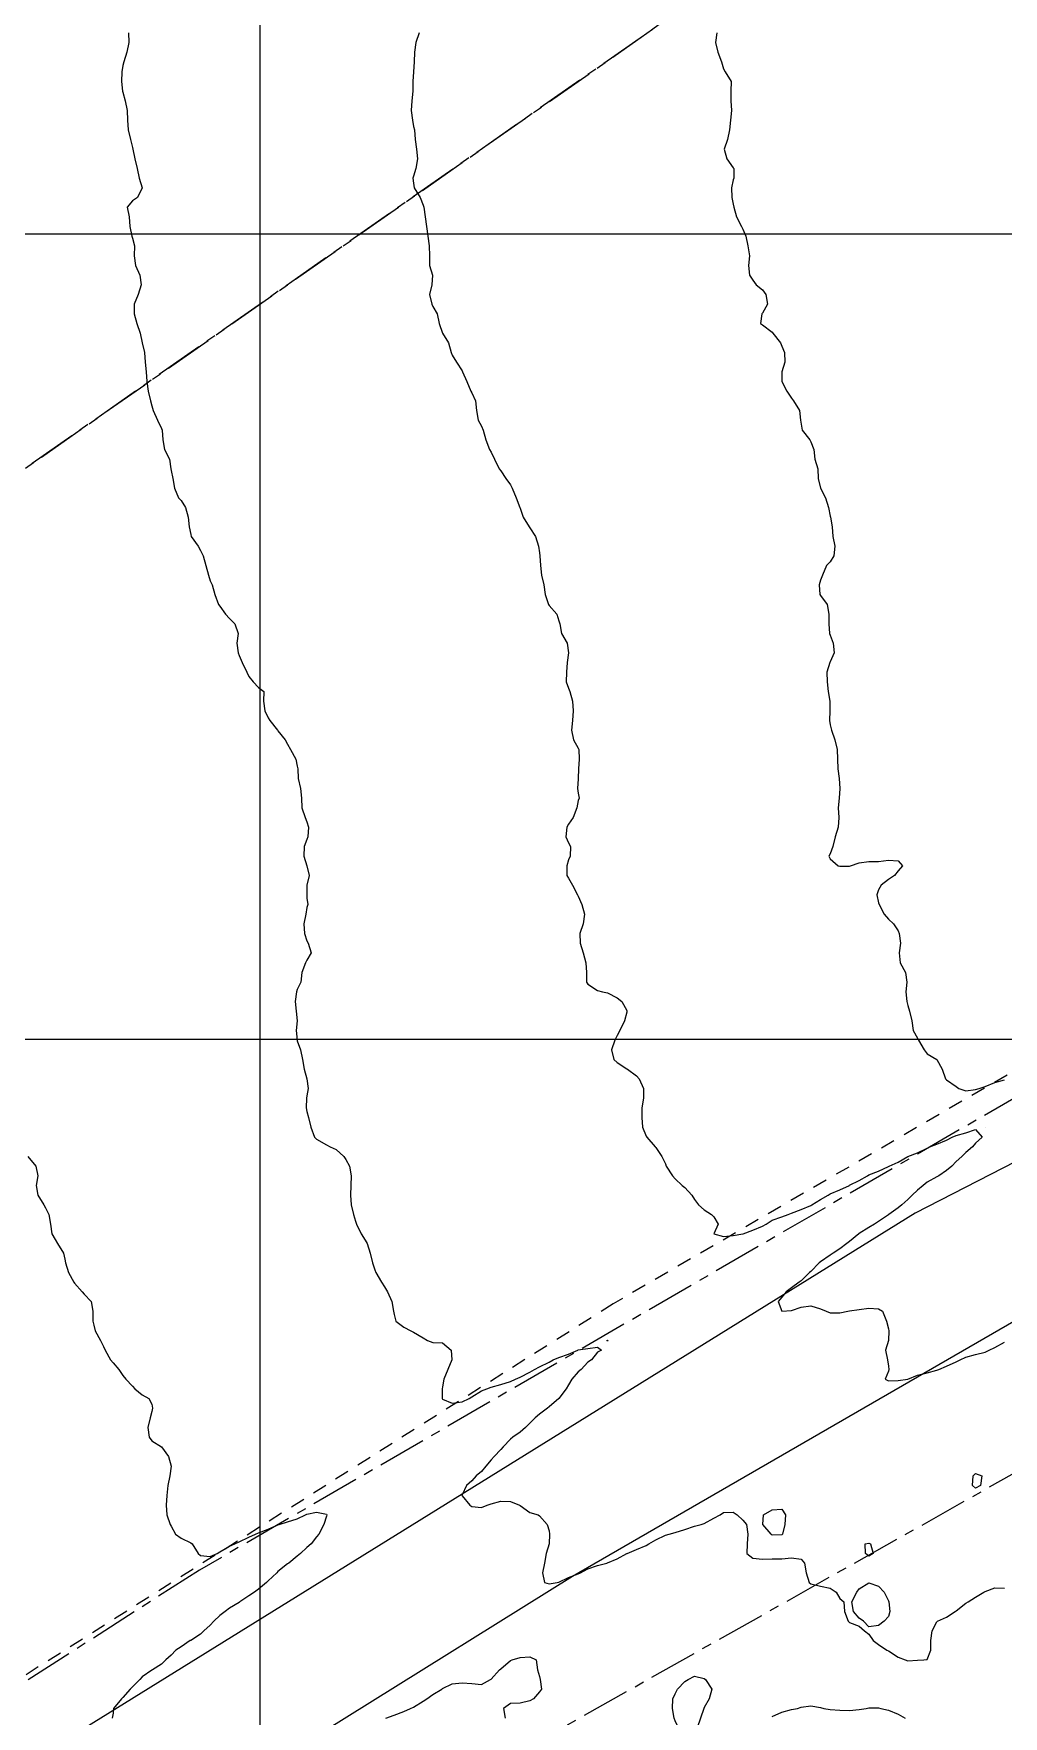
# Model space of a CAD drawing. Header units: centimetres. Extents: x 0 to 642158, y -847 to 649707.
# Drawn here: x 616955.1 to 617005.2, y 620710.8 to 620797.7 of the extents above; entities that cross this region are included whole.
import ezdxf

# ---------------------------------------------------------------- set-up
doc = ezdxf.new("R2010")
doc.units = ezdxf.units.CM
doc.header["$MEASUREMENT"] = 0
doc.linetypes.add('CENTERX2', pattern=[4, 2.5, -0.5, 0.5, -0.5])
doc.linetypes.add('JIS_02_0.7', pattern=[1.35, 0.75, -0.6])
for name, color, linetype, lineweight in [('MEV_grille', 254, 'Continuous', 9), ('WAL_parcellaire agricole', 7, 'JIS_02_0.7', 25), ('WAL_topographie 0.5', 253, 'Continuous', 20)]:
    doc.layers.add(name, color=color, linetype=linetype, lineweight=lineweight)
doc.layers.add('MEV_schema paysager_Ha', color=7, linetype='Continuous', lineweight=25, transparency=0.13)
doc.layers.add('SPW_parcellaire cadastral', color=7, linetype='CENTERX2', lineweight=25, true_color=0xff0542)
picture_1 = doc.add_image_def('image2.png', size_in_pixel=(6614, 11023))

# ---------------------------------------------------------------- blocks, each defined once
blk = doc.blocks.new('*U114')
at = {"layer": 'MEV_grille', "transparency": 33554687}
blk.add_lwpolyline([(-1338.461, 0), (1338.461, 0)], dxfattribs=at)
blk = doc.blocks.new('*U115')
at = {"layer": 'MEV_grille', "color": 0, "linetype": 'ByBlock', "lineweight": -2, "transparency": 16777216}
blk.add_blockref('*U114', (0, -1600), dxfattribs=at)
blk = doc.blocks.new('*U112')
at = {"layer": 'MEV_grille', "transparency": 33554687}
blk.add_lwpolyline([(0, 1825.476), (0, -1825.476)], dxfattribs=at)
blk = doc.blocks.new('*U113')
at = {"layer": 'MEV_grille', "color": 0, "linetype": 'ByBlock', "lineweight": -2, "transparency": 16777216}
blk.add_blockref('*U112', (1600, 0), dxfattribs=at)

msp = doc.modelspace()

# ---------------------------------------------------------------- hatches: boundary and pattern name
at = {"layer": 'MEV_schema paysager_Ha', "transparency": 33554687}
h = msp.add_hatch(dxfattribs=at)
h.set_pattern_fill('AR-CONC', color=256, angle=180)
h.set_pattern_definition([(230, (-1675.227, 123.2765), (-7.172601826, 0.62752135), [0.75, -8.25]), (175, (-1675.227, 123.2765), (1.387513336, -7.52192134), [0.6, -6.6]), (280.4514445, (-1675.8244, 123.329), (-5.78508847, -6.89439991), [0.63740192, -7.01142112]), (226.1842, (-1675.227, 121.2765), (-10.67241331, 1.65519281), [1.125, -12.375]), (276.6356355, (-1676.116, 121.414), (-9.34661946, -9.74118601), [0.95610342, -10.5171376]), (171.184164, (-1675.227, 121.277), (-9.34661945, -9.741186), [0.9, -9.90000001]), (201, (-1676.227, 121.7765), (-5.96907052, 4.026188907), [0.75, -8.25]), (146, (-1676.227, 121.7765), (-2.43315332, -7.25150045), [0.6, -6.6]), (251.4514447, (-1676.724, 122.112), (-8.40222377, -3.22531153), [0.6374019, -7.01142112]), (217.5, (-1675.2267, 123.2765), (-0.121598553, -3.328938538), [0, -6.52, 0, -6.7, 0, -6.625]), (187.5, (-1675.2267, 123.2765), (-2.630695374, -3.944117119), [0, -3.82, 0, -6.37, 0, -2.525]), (147.5, (-1672.9967, 123.2765), (-5.338224362, 0.225548717), [0, -2.5, 0, -7.8, 0, -10.35]), (137.5, (-1671.9967, 123.2765), (-5.831861693, -1.001049823), [0, -3.25, 0, -5.18, 0, -7.35])])
edge = h.paths.add_edge_path()
edge.add_line((617121.976, 620796.785), (617116.058, 620796.437))
edge.add_line((617116.058, 620796.437), (617105.963, 620797.481))
edge.add_line((617105.963, 620797.481), (617097.26, 620799.569))
edge.add_line((617097.26, 620799.569), (617084.032, 620804.675))
edge.add_line((617084.032, 620804.675), (617074.517, 620808.156))
edge.add_line((617074.517, 620808.156), (617071.268, 620810.361))
edge.add_line((617071.268, 620810.361), (617068.035, 620815.249))
edge.add_line((617068.035, 620815.249), (617064.74, 620822.031))
edge.add_line((617064.74, 620822.031), (617058.58, 620835.061))
edge.add_line((617058.58, 620835.061), (617054.406, 620845.682))
edge.add_line((617054.406, 620845.682), (617050.113, 620855.788))
edge.add_line((617050.113, 620855.788), (617045.999, 620866.351))
edge.add_line((617045.999, 620866.351), (617039.9, 620880.234))
edge.add_line((617039.9, 620880.234), (617033.652, 620896.308))
edge.add_line((617033.652, 620896.308), (617025.229, 620915.529))
edge.add_line((617025.229, 620915.529), (617016.633, 620934.812))
edge.add_line((617016.633, 620934.812), (617010.519, 620947.98))
edge.add_line((617010.519, 620947.98), (617007.218, 620955.828))
edge.add_line((617007.218, 620955.828), (617006.52, 620959.235))
edge.add_line((617006.52, 620959.235), (617008.724, 620965.501))
edge.add_line((617008.724, 620965.501), (617011.045, 620971.651))
edge.add_line((617011.045, 620971.651), (617007.564, 620972.231))
edge.add_line((617007.564, 620972.231), (617005.823, 620968.054))
edge.add_line((617005.823, 620968.054), (617003.516, 620963.511))
edge.add_arc((617021.194, 620957.62), 18.633, 161.56891, 193.12721)
edge.add_line((617003.047, 620953.388), (617005.585, 620947.723))
edge.add_line((617005.585, 620947.723), (617013.167, 620930.996))
edge.add_line((617013.167, 620930.996), (617022.942, 620907.238))
edge.add_line((617022.942, 620907.238), (617027.498, 620897.228))
edge.add_line((617027.498, 620897.228), (617030.865, 620889.78))
edge.add_line((617030.865, 620889.78), (617036.107, 620876.701))
edge.add_line((617036.107, 620876.701), (617043.655, 620861.585))
edge.add_line((617043.655, 620861.585), (617046.557, 620854.81))
edge.add_line((617046.557, 620854.81), (617048.998, 620848.669))
edge.add_line((617048.998, 620848.669), (617052.461, 620839.281))
edge.add_line((617052.461, 620839.281), (617057.299, 620827.332))
edge.add_line((617057.299, 620827.332), (617062.853, 620815.779))
edge.add_line((617062.853, 620815.779), (617071.7, 620800.2))
edge.add_line((617071.7, 620800.2), (617077.519, 620790.622))
edge.add_line((617077.519, 620790.622), (617081.641, 620781.651))
edge.add_line((617081.641, 620781.651), (617084.066, 620779.105))
edge.add_line((617084.066, 620779.105), (617105.15, 620789.126))
edge.add_line((617105.15, 620789.126), (617121.976, 620796.785))

# ---------------------------------------------------------------- linework, layer by layer
for points in [[(616959.655, 620703.552), (616982.944, 620718.069), (617008.046, 620732.586), (617035.72, 620747.406), (617113.599, 620785.514), (617149.59, 620803.66), (617192.99, 620824.68), (617220.21, 620838.29), (617257.26, 620856.739), (617304.592, 620879.574), (617342.397, 620898.93)], [(617283.421, 620876.852), (617222.327, 620846.91), (617191.327, 620831.788), (617146.717, 620809.104), (617121.916, 620796.553), (617076.852, 620775.08), (617033.603, 620753.757), (617000.637, 620736.82), (616975.534, 620721.245), (616956.026, 620709.147)]]:
    msp.add_lwpolyline(points)
at = {"layer": 'SPW_parcellaire cadastral'}
for points in [[(617042.312, 620836.61), (616919.509, 620750.616), (616863.751, 620818.593)], [(616952.061, 620710.931), (616919.509, 620750.616), (617042.312, 620836.61), (617069.693, 620775.462), (617061.604, 620771.471), (617016.754, 620749.136), (616963.701, 620718.387), (616952.061, 620710.931)], [(617082.838, 620766.859), (617087.915, 620758.877), (617126.08, 620714.089), (617140.94, 620702.104), (617180.2, 620666.244), (617198.721, 620649.645), (617202.743, 620647.528), (617211.738, 620638.85), (617219.57, 620629.325), (617224.544, 620619.8), (617242.443, 620568.633), (617131.683, 620480.394), (616973.114, 620705.004), (617082.838, 620766.859)]]:
    msp.add_lwpolyline(points, dxfattribs=at)
at = {"layer": 'WAL_parcellaire agricole'}
msp.add_lwpolyline([(617054.586, 620821.986), (617070.287, 620792.592), (617077.05, 620779.985), (617025.22, 620755.479), (616985.057, 620732.141), (616953.143, 620711.971), (616858.38, 620827.209)], dxfattribs=at)
at = {"layer": 'WAL_topographie 0.5'}
for points in [[(616960.036, 620797.75), (616960.063, 620797.25), (616959.946, 620796.75), (616959.802, 620796.25), (616959.75, 620796.062), (616959.694, 620795.75), (616959.671, 620795.25), (616959.739, 620794.75), (616959.75, 620794.7), (616959.875, 620794.25), (616959.964, 620793.75), (616959.985, 620793.25), (616960.024, 620792.75), (616960.146, 620792.25), (616960.25, 620791.833), (616960.267, 620791.75), (616960.359, 620791.25), (616960.487, 620790.75), (616960.583, 620790.25), (616960.75, 620789.75), (616960.75, 620789.75), (616960.75, 620789.75), (616960.5, 620789.25), (616960.25, 620789.083), (616959.964, 620788.75), (616960.078, 620788.25), (616960.109, 620787.75), (616960.221, 620787.25), (616960.25, 620787.15), (616960.35, 620786.75), (616960.341, 620786.25), (616960.396, 620785.75), (616960.63, 620785.25), (616960.694, 620784.75), (616960.542, 620784.25), (616960.341, 620783.75), (616960.341, 620783.25), (616960.475, 620782.75), (616960.645, 620782.25), (616960.75, 620781.75), (616960.75, 620781.75), (616960.865, 620781.25), (616960.907, 620780.75), (616960.944, 620780.25), (616960.992, 620779.75), (616961.05, 620779.25), (616961.181, 620778.75), (616961.25, 620778.5), (616961.318, 620778.25), (616961.538, 620777.75), (616961.75, 620777.327), (616961.781, 620777.25), (616961.804, 620776.75), (616961.9, 620776.25), (616962.15, 620775.75), (616962.225, 620775.25), (616962.25, 620775.166), (616962.331, 620774.75), (616962.409, 620774.25), (616962.625, 620773.75), (616962.75, 620773.614), (616962.985, 620773.25), (616963.125, 620772.75), (616963.17, 620772.25), (616963.25, 620771.85), (616963.276, 620771.75), (616963.636, 620771.25), (616963.75, 620771.023), (616963.887, 620770.75), (616964.025, 620770.25), (616964.163, 620769.75), (616964.25, 620769.464), (616964.357, 620769.25), (616964.5, 620768.75), (616964.692, 620768.25), (616964.75, 620768.162), (616965.042, 620767.75), (616965.25, 620767.523), (616965.536, 620767.25), (616965.696, 620766.75), (616965.632, 620766.25), (616965.691, 620765.75), (616965.75, 620765.607), (616965.911, 620765.25), (616966.146, 620764.75), (616966.25, 620764.519), (616966.469, 620764.25), (616966.75, 620763.95), (616967.023, 620763.75), (616967.012, 620763.25), (616967.077, 620762.75), (616967.25, 620762.393), (616967.337, 620762.25), (616967.73, 620761.75), (616967.75, 620761.726), (616968.12, 620761.25), (616968.25, 620761.031), (616968.4, 620760.75), (616968.667, 620760.25), (616968.75, 620759.893), (616968.775, 620759.75), (616968.804, 620759.25), (616968.912, 620758.75), (616968.962, 620758.25), (616968.98, 620757.75), (616969.161, 620757.25), (616969.25, 620757.023), (616969.331, 620756.75), (616969.295, 620756.25), (616969.25, 620756.113), (616969.112, 620755.75), (616969.089, 620755.25), (616969.25, 620754.75), (616969.25, 620754.75), (616969.369, 620754.25), (616969.25, 620753.75), (616969.25, 620753.749), (616969.236, 620753.25), (616969.25, 620753.083), (616969.287, 620752.75), (616969.25, 620752.607), (616969.186, 620752.25), (616969.094, 620751.75), (616969.125, 620751.25), (616969.25, 620750.883), (616969.315, 620750.75), (616969.464, 620750.25), (616969.25, 620749.875), (616969.171, 620749.75), (616968.979, 620749.25), (616968.934, 620748.75), (616968.75, 620748.361), (616968.718, 620748.25), (616968.64, 620747.75), (616968.69, 620747.25), (616968.737, 620746.75), (616968.692, 620746.25), (616968.739, 620745.75), (616968.75, 620745.717), (616968.913, 620745.25), (616969.019, 620744.75), (616969.105, 620744.25), (616969.25, 620743.75), (616969.25, 620743.75), (616969.31, 620743.25), (616969.25, 620742.875), (616969.229, 620742.75), (616969.206, 620742.25), (616969.25, 620742.068), (616969.326, 620741.75), (616969.454, 620741.25), (616969.635, 620740.75), (616969.75, 620740.632), (616970.25, 620740.353), (616970.444, 620740.25), (616970.75, 620740.106), (616971.155, 620739.75), (616971.25, 620739.597), (616971.452, 620739.25), (616971.529, 620738.75), (616971.511, 620738.25), (616971.496, 620737.75), (616971.539, 620737.25), (616971.655, 620736.75), (616971.75, 620736.4), (616971.8, 620736.25), (616972.05, 620735.75), (616972.25, 620735.417), (616972.361, 620735.25), (616972.518, 620734.75), (616972.629, 620734.25), (616972.75, 620733.9), (616972.802, 620733.75), (616973.098, 620733.25), (616973.25, 620733.016), (616973.41, 620732.75), (616973.63, 620732.25), (616973.714, 620731.75), (616973.75, 620731.583), (616973.837, 620731.25), (616974.25, 620730.933), (616974.617, 620730.75), (616974.75, 620730.676), (616975.25, 620730.382), (616975.477, 620730.25), (616975.75, 620730.139), (616976.25, 620730.129), (616976.69, 620729.75), (616976.718, 620729.25), (616976.526, 620728.75), (616976.313, 620728.25), (616976.25, 620727.85), (616976.234, 620727.75), (616976.221, 620727.25), (616976.25, 620727.214), (616976.75, 620727.016), (616977.25, 620727.081), (616977.623, 620727.25), (616977.75, 620727.332), (616978.25, 620727.638), (616978.534, 620727.75), (616978.75, 620727.831), (616979.25, 620727.969), (616979.75, 620728.125), (616980.019, 620728.25), (616980.25, 620728.357), (616980.75, 620728.614), (616980.991, 620728.75), (616981.25, 620728.88), (616981.75, 620729.132), (616981.956, 620729.25), (616982.25, 620729.375), (616982.75, 620729.542), (616983.222, 620729.75), (616983.25, 620729.759), (616983.75, 620729.831), (616984.25, 620729.902), (616984.445, 620729.75), (616984.25, 620729.641), (616983.929, 620729.25), (616983.75, 620729.129), (616983.401, 620728.75), (616983.25, 620728.622), (616982.923, 620728.25), (616982.75, 620727.96), (616982.629, 620727.75), (616982.25, 620727.257), (616982.244, 620727.25), (616981.75, 620726.812), (616981.665, 620726.75), (616981.25, 620726.436), (616981.028, 620726.25), (616980.75, 620725.968), (616980.529, 620725.75), (616980.25, 620725.512), (616979.879, 620725.25), (616979.75, 620725.147), (616979.373, 620724.75), (616979.25, 620724.61), (616978.91, 620724.25), (616978.75, 620724.078), (616978.482, 620723.75), (616978.25, 620723.486), (616977.976, 620723.25), (616977.75, 620722.996), (616977.48, 620722.75), (616977.25, 620722.271), (616977.236, 620722.25), (616977.25, 620722.224), (616977.659, 620721.75), (616977.75, 620721.681), (616978.25, 620721.625), (616978.55, 620721.75), (616978.75, 620721.817), (616979.25, 620721.942), (616979.75, 620721.932), (616980.221, 620721.75), (616980.25, 620721.732), (616980.75, 620721.365), (616981.179, 620721.25), (616981.25, 620721.194), (616981.65, 620720.75), (616981.75, 620720.417), (616981.767, 620720.25), (616981.75, 620719.75), (616981.75, 620719.75), (616981.6, 620719.25), (616981.515, 620718.75), (616981.41, 620718.25), (616981.5, 620717.75), (616981.75, 620717.687), (616982.167, 620717.75), (616982.25, 620717.774), (616982.75, 620718.01), (616983.25, 620718.195), (616983.368, 620718.25), (616983.75, 620718.456), (616984.25, 620718.623), (616984.726, 620718.75), (616984.75, 620718.758), (616985.25, 620718.972), (616985.75, 620719.239), (616985.771, 620719.25), (616986.25, 620719.451), (616986.75, 620719.668), (616986.89, 620719.75), (616987.25, 620719.958), (616987.75, 620720.191), (616987.945, 620720.25), (616988.25, 620720.334), (616988.75, 620720.492), (616989.25, 620720.664), (616989.583, 620720.75), (616989.75, 620720.793), (616990.25, 620721.067), (616990.567, 620721.25), (616990.75, 620721.364), (616991.25, 620721.373), (616991.456, 620721.25), (616991.75, 620720.964), (616991.938, 620720.75), (616991.997, 620720.25), (616991.97, 620719.75), (616991.944, 620719.25), (616992.25, 620719.011), (616992.75, 620718.956), (616993.25, 620718.964), (616993.75, 620718.965), (616994.25, 620719.03), (616994.75, 620718.952), (616994.931, 620718.75), (616995.013, 620718.25), (616995.17, 620717.75), (616995.25, 620717.674), (616995.75, 620717.564), (616996.25, 620717.464), (616996.55, 620717.25), (616996.75, 620716.917), (616996.954, 620716.75), (616996.99, 620716.25), (616997.185, 620715.75), (616997.25, 620715.689), (616997.75, 620715.5), (616998.016, 620715.25), (616998.25, 620715.075), (616998.46, 620714.75), (616998.75, 620714.546), (616999.169, 620714.25), (616999.25, 620714.217), (616999.75, 620713.901), (617000.114, 620713.75), (617000.25, 620713.703), (617000.75, 620713.733), (617001.083, 620713.75), (617001.25, 620713.778), (617001.439, 620714.25), (617001.448, 620714.75), (617001.508, 620715.25), (617001.75, 620715.719), (617001.792, 620715.75), (617002.25, 620715.954), (617002.694, 620716.25), (617002.75, 620716.281), (617003.25, 620716.679), (617003.371, 620716.75), (617003.75, 620716.994), (617004.176, 620717.25), (617004.25, 620717.294), (617004.75, 620717.483), (617005.25, 620717.458)], [(616975.031, 620797.75), (616974.869, 620797.25), (616974.797, 620796.75), (616974.778, 620796.25), (616974.75, 620795.75), (616974.75, 620795.75), (616974.71, 620795.25), (616974.712, 620794.75), (616974.664, 620794.25), (616974.629, 620793.75), (616974.691, 620793.25), (616974.75, 620792.917), (616974.796, 620792.75), (616974.837, 620792.25), (616974.9, 620791.75), (616974.958, 620791.25), (616974.871, 620790.75), (616974.75, 620790.361), (616974.715, 620790.25), (616974.75, 620790), (616974.79, 620789.75), (616975.094, 620789.25), (616975.25, 620788.865), (616975.286, 620788.75), (616975.341, 620788.25), (616975.417, 620787.75), (616975.482, 620787.25), (616975.55, 620786.75), (616975.568, 620786.25), (616975.571, 620785.75), (616975.725, 620785.25), (616975.685, 620784.75), (616975.565, 620784.25), (616975.691, 620783.75), (616975.75, 620783.632), (616975.967, 620783.25), (616976.067, 620782.75), (616976.25, 620782.25), (616976.25, 620782.25), (616976.55, 620781.75), (616976.685, 620781.25), (616976.75, 620781.107), (616976.971, 620780.75), (616977.25, 620780.298), (616977.281, 620780.25), (616977.5, 620779.75), (616977.712, 620779.25), (616977.75, 620779.171), (616977.945, 620778.75), (616978, 620778.25), (616978.089, 620777.75), (616978.25, 620777.456), (616978.34, 620777.25), (616978.477, 620776.75), (616978.675, 620776.25), (616978.75, 620776.107), (616978.933, 620775.75), (616979.176, 620775.25), (616979.25, 620775.15), (616979.513, 620774.75), (616979.75, 620774.417), (616979.844, 620774.25), (616980.037, 620773.75), (616980.236, 620773.25), (616980.25, 620773.221), (616980.407, 620772.75), (616980.709, 620772.25), (616980.75, 620772.202), (616981.042, 620771.75), (616981.203, 620771.25), (616981.25, 620770.917), (616981.271, 620770.75), (616981.294, 620770.25), (616981.346, 620769.75), (616981.479, 620769.25), (616981.538, 620768.75), (616981.71, 620768.25), (616981.75, 620768.197), (616982.136, 620767.75), (616982.25, 620767.393), (616982.29, 620767.25), (616982.389, 620766.75), (616982.673, 620766.25), (616982.75, 620765.75), (616982.75, 620765.75), (616982.75, 620765.75), (616982.673, 620765.25), (616982.636, 620764.75), (616982.619, 620764.25), (616982.75, 620763.917), (616982.818, 620763.75), (616982.956, 620763.25), (616982.979, 620762.75), (616982.95, 620762.25), (616982.904, 620761.75), (616983, 620761.25), (616983.25, 620760.833), (616983.277, 620760.75), (616983.288, 620760.25), (616983.267, 620759.75), (616983.25, 620759.25), (616983.25, 620759.249), (616983.217, 620758.75), (616983.25, 620758.5), (616983.288, 620758.25), (616983.25, 620758.125), (616983.182, 620757.75), (616982.99, 620757.25), (616982.75, 620756.897), (616982.664, 620756.75), (616982.607, 620756.25), (616982.75, 620755.942), (616982.846, 620755.75), (616982.836, 620755.25), (616982.75, 620755.058), (616982.655, 620754.75), (616982.659, 620754.25), (616982.75, 620754.113), (616982.95, 620753.75), (616983.212, 620753.25), (616983.25, 620753.182), (616983.436, 620752.75), (616983.569, 620752.25), (616983.5, 620751.75), (616983.331, 620751.25), (616983.35, 620750.75), (616983.5, 620750.25), (616983.637, 620749.75), (616983.669, 620749.25), (616983.679, 620748.75), (616983.75, 620748.639), (616984.25, 620748.307), (616984.5, 620748.25), (616984.75, 620748.201), (616985.25, 620747.942), (616985.5, 620747.75), (616985.75, 620747.281), (616985.764, 620747.25), (616985.75, 620747.2), (616985.632, 620746.75), (616985.4, 620746.25), (616985.25, 620745.991), (616985.137, 620745.75), (616984.963, 620745.25), (616985.083, 620744.75), (616985.25, 620744.601), (616985.75, 620744.273), (616985.785, 620744.25), (616986.25, 620743.904), (616986.386, 620743.75), (616986.622, 620743.25), (616986.615, 620742.75), (616986.523, 620742.25), (616986.533, 620741.75), (616986.57, 620741.25), (616986.75, 620740.8), (616986.786, 620740.75), (616987.225, 620740.25), (616987.25, 620740.208), (616987.556, 620739.75), (616987.75, 620739.361), (616987.786, 620739.25), (616988.107, 620738.75), (616988.25, 620738.59), (616988.619, 620738.25), (616988.75, 620738.15), (616989.114, 620737.75), (616989.25, 620737.525), (616989.462, 620737.25), (616989.75, 620736.991), (616990.118, 620736.75), (616990.25, 620736.625), (616990.471, 620736.25), (616990.25, 620735.75), (616990.75, 620735.617), (616991.25, 620735.666), (616991.75, 620735.748), (616991.757, 620735.75), (616992.25, 620735.943), (616992.75, 620736.139), (616992.939, 620736.25), (616993.25, 620736.448), (616993.75, 620736.628), (616994.075, 620736.75), (616994.25, 620736.821), (616994.75, 620737.01), (616995.25, 620737.221), (616995.295, 620737.25), (616995.75, 620737.521), (616996.142, 620737.75), (616996.25, 620737.811), (616996.75, 620738.017), (616997.24, 620738.25), (616997.25, 620738.255), (616997.75, 620738.51), (616998.178, 620738.75), (616998.25, 620738.79), (616998.75, 620738.991), (616999.25, 620739.224), (616999.296, 620739.25), (616999.75, 620739.456), (617000.25, 620739.75), (617000.25, 620739.75), (617000.75, 620739.93), (617001.25, 620740.178), (617001.393, 620740.25), (617001.75, 620740.373), (617002.25, 620740.585), (617002.544, 620740.75), (617002.75, 620740.821), (617003.25, 620740.966), (617003.75, 620741.143), (617004.087, 620740.75), (617003.75, 620740.426), (617003.6, 620740.25), (617003.25, 620739.95), (617003.044, 620739.75), (617002.75, 620739.483), (617002.534, 620739.25), (617002.25, 620739.013), (617001.852, 620738.75), (617001.75, 620738.691), (617001.25, 620738.415), (617001.039, 620738.25), (617000.75, 620738.006), (617000.488, 620737.75), (617000.25, 620737.528), (616999.94, 620737.25), (616999.75, 620737.087), (616999.273, 620736.75), (616999.25, 620736.733), (616998.75, 620736.383), (616998.534, 620736.25), (616998.25, 620736.076), (616997.75, 620735.76), (616997.736, 620735.75), (616997.25, 620735.357), (616997.102, 620735.25), (616996.75, 620734.982), (616996.395, 620734.75), (616996.25, 620734.649), (616995.75, 620734.308), (616995.68, 620734.25), (616995.25, 620733.808), (616995.179, 620733.75), (616994.75, 620733.321), (616994.653, 620733.25), (616994.25, 620732.96), (616993.971, 620732.75), (616993.75, 620732.479), (616993.572, 620732.25), (616993.75, 620731.75), (616994.25, 620731.801), (616994.75, 620731.961), (616995.25, 620732.034), (616995.75, 620731.872), (616996.044, 620731.75), (616996.25, 620731.674), (616996.75, 620731.681), (616997.167, 620731.75), (616997.25, 620731.774), (616997.75, 620731.842), (616998.25, 620731.911), (616998.75, 620731.875), (616998.944, 620731.75), (616999.159, 620731.25), (616999.25, 620730.85), (616999.268, 620730.75), (616999.25, 620730.25), (616999.25, 620730.25), (616999.107, 620729.75), (616999.2, 620729.25), (616999.25, 620728.917), (616999.273, 620728.75), (616999.25, 620728.667), (616999.094, 620728.25), (616999.25, 620728.169), (616999.75, 620728.177), (617000.25, 620728.245), (617000.264, 620728.25), (617000.75, 620728.457), (617001.25, 620728.583), (617001.75, 620728.705), (617001.852, 620728.75), (617002.25, 620728.918), (617002.75, 620729.143), (617002.96, 620729.25), (617003.25, 620729.387), (617003.75, 620729.515), (617004.25, 620729.645), (617004.454, 620729.75), (617004.75, 620729.882), (617005.25, 620730.159)], [(616990.404, 620797.75), (616990.339, 620797.25), (616990.453, 620796.75), (616990.644, 620796.25), (616990.75, 620795.9), (616990.822, 620795.75), (616991.143, 620795.25), (616991.114, 620794.75), (616991.125, 620794.25), (616991.159, 620793.75), (616991.099, 620793.25), (616991.062, 620792.75), (616990.946, 620792.25), (616990.772, 620791.75), (616990.908, 620791.25), (616991.25, 620790.786), (616991.271, 620790.75), (616991.27, 620790.25), (616991.25, 620790.167), (616991.164, 620789.75), (616991.17, 620789.25), (616991.25, 620788.917), (616991.283, 620788.75), (616991.422, 620788.25), (616991.669, 620787.75), (616991.75, 620787.611), (616991.888, 620787.25), (616992, 620786.75), (616992.083, 620786.25), (616992.033, 620785.75), (616992.083, 620785.25), (616992.25, 620784.983), (616992.425, 620784.75), (616992.75, 620784.479), (616992.927, 620784.25), (616993.008, 620783.75), (616992.75, 620783.279), (616992.724, 620783.25), (616992.659, 620782.75), (616992.75, 620782.673), (616993.25, 620782.306), (616993.298, 620782.25), (616993.681, 620781.75), (616993.75, 620781.571), (616993.9, 620781.25), (616993.904, 620780.75), (616993.75, 620780.25), (616993.75, 620779.75), (616994.009, 620779.25), (616994.25, 620778.9), (616994.35, 620778.75), (616994.669, 620778.25), (616994.722, 620777.75), (616994.75, 620777.55), (616994.804, 620777.25), (616995.192, 620776.75), (616995.25, 620776.635), (616995.397, 620776.25), (616995.462, 620775.75), (616995.612, 620775.25), (616995.637, 620774.75), (616995.75, 620774.25), (616995.75, 620774.25), (616996, 620773.75), (616996.154, 620773.25), (616996.25, 620772.8), (616996.265, 620772.75), (616996.35, 620772.25), (616996.39, 620771.75), (616996.481, 620771.25), (616996.441, 620770.75), (616996.25, 620770.44), (616996.06, 620770.25), (616995.85, 620769.75), (616995.75, 620769.5), (616995.672, 620769.25), (616995.715, 620768.75), (616995.75, 620768.702), (616996.089, 620768.25), (616996.18, 620767.75), (616996.184, 620767.25), (616996.22, 620766.75), (616996.25, 620766.659), (616996.405, 620766.25), (616996.462, 620765.75), (616996.25, 620765.283), (616996.23, 620765.25), (616996.083, 620764.75), (616996.094, 620764.25), (616996.142, 620763.75), (616996.238, 620763.25), (616996.23, 620762.75), (616996.213, 620762.25), (616996.25, 620762.028), (616996.311, 620761.75), (616996.489, 620761.25), (616996.604, 620760.75), (616996.625, 620760.25), (616996.644, 620759.75), (616996.706, 620759.25), (616996.75, 620758.75), (616996.75, 620758.75), (616996.75, 620758.75), (616996.713, 620758.25), (616996.655, 620757.75), (616996.694, 620757.25), (616996.662, 620756.75), (616996.512, 620756.25), (616996.381, 620755.75), (616996.25, 620755.375), (616996.173, 620755.25), (616996.25, 620755.107), (616996.666, 620754.75), (616996.75, 620754.734), (616997.25, 620754.735), (616997.292, 620754.75), (616997.75, 620754.903), (616998.25, 620754.972), (616998.75, 620754.978), (616999.25, 620755.047), (616999.75, 620755.012), (616999.989, 620754.75), (616999.75, 620754.488), (616999.571, 620754.25), (616999.25, 620754.041), (616998.882, 620753.75), (616998.75, 620753.513), (616998.652, 620753.25), (616998.75, 620752.833), (616998.772, 620752.75), (616999.042, 620752.25), (616999.25, 620752), (616999.509, 620751.75), (616999.75, 620751.4), (616999.815, 620751.25), (616999.869, 620750.75), (616999.815, 620750.25), (616999.861, 620749.75), (617000.131, 620749.25), (617000.2, 620748.75), (617000.157, 620748.25), (617000.202, 620747.75), (617000.25, 620747.542), (617000.35, 620747.25), (617000.464, 620746.75), (617000.531, 620746.25), (617000.75, 620745.861), (617000.811, 620745.75), (617001.095, 620745.25), (617001.25, 620745.046), (617001.75, 620744.75), (617001.75, 620744.75), (617002.023, 620744.25), (617002.2, 620743.75), (617002.25, 620743.708), (617002.75, 620743.35), (617002.883, 620743.25), (617003.25, 620743.14), (617003.75, 620743.203), (617003.932, 620743.25), (617004.25, 620743.359), (617004.75, 620743.567), (617005.25, 620743.701)], [(617004.25, 620741.25), (617004.25, 620741.25), (617004.25, 620741.25), (617004.25, 620741.25), (617004.25, 620741.25)], [(616954.845, 620739.75), (616955.25, 620739.25), (616955.25, 620739.25), (616955.357, 620738.75), (616955.275, 620738.25), (616955.361, 620737.75), (616955.667, 620737.25), (616955.75, 620737.1), (616955.925, 620736.75), (616956.017, 620736.25), (616956.088, 620735.75), (616956.25, 620735.45), (616956.375, 620735.25), (616956.684, 620734.75), (616956.75, 620734.438), (616956.791, 620734.25), (616956.95, 620733.75), (616957.223, 620733.25), (616957.25, 620733.208), (616957.643, 620732.75), (616957.75, 620732.632), (616958.122, 620732.25), (616958.2, 620731.75), (616958.208, 620731.25), (616958.25, 620731.042), (616958.325, 620730.75), (616958.599, 620730.25), (616958.75, 620729.938), (616958.831, 620729.75), (616959.115, 620729.25), (616959.25, 620729.091), (616959.55, 620728.75), (616959.75, 620728.438), (616959.9, 620728.25), (616960.25, 620727.882), (616960.375, 620727.75), (616960.75, 620727.437), (616961.096, 620727.25), (616961.25, 620726.964), (616961.283, 620726.75), (616961.25, 620726.583), (616961.162, 620726.25), (616961.043, 620725.75), (616961.114, 620725.25), (616961.25, 620725.062), (616961.75, 620724.75), (616961.75, 620724.75), (616962.109, 620724.25), (616962.236, 620723.75), (616962.18, 620723.25), (616962.074, 620722.75), (616962.019, 620722.25), (616961.986, 620721.75), (616962.018, 620721.25), (616962.19, 620720.75), (616962.25, 620720.662), (616962.462, 620720.25), (616962.75, 620720.034), (616963.25, 620719.793), (616963.324, 620719.75), (616963.643, 620719.25), (616963.75, 620719.152), (616964.25, 620719.099), (616964.622, 620719.25), (616964.75, 620719.328), (616965.25, 620719.625), (616965.526, 620719.75), (616965.75, 620719.854), (616966.25, 620720.09), (616966.601, 620720.25), (616966.75, 620720.316), (616967.25, 620720.497), (616967.75, 620720.722), (616967.815, 620720.75), (616968.25, 620720.888), (616968.75, 620721.031), (616969.169, 620721.25), (616969.25, 620721.282), (616969.75, 620721.378), (616970.25, 620721.283), (616970.28, 620721.25), (616970.25, 620721.167), (616970.125, 620720.75), (616969.855, 620720.25), (616969.75, 620720.113), (616969.472, 620719.75), (616969.25, 620719.554), (616968.909, 620719.25), (616968.75, 620719.116), (616968.306, 620718.75), (616968.25, 620718.709), (616967.75, 620718.318), (616967.687, 620718.25), (616967.25, 620717.829), (616967.161, 620717.75), (616966.75, 620717.4), (616966.548, 620717.25), (616966.25, 620717.059), (616965.79, 620716.75), (616965.75, 620716.725), (616965.25, 620716.424), (616965.025, 620716.25), (616964.75, 620716.041), (616964.44, 620715.75), (616964.25, 620715.548), (616963.927, 620715.25), (616963.75, 620715.087), (616963.25, 620714.762), (616963.23, 620714.75), (616962.75, 620714.426), (616962.49, 620714.25), (616962.25, 620714.003), (616961.965, 620713.75), (616961.75, 620713.541), (616961.286, 620713.25), (616961.25, 620713.229), (616960.75, 620712.882), (616960.622, 620712.75), (616960.25, 620712.358), (616960.132, 620712.25), (616959.75, 620711.817), (616959.68, 620711.75), (616959.269, 620711.25), (616959.25, 620711), (616959.2, 620710.75)], [(616984.774, 620730.25), (616984.75, 620730.208), (616984.721, 620730.25), (616984.75, 620730.259), (616984.774, 620730.25)], [(617004.011, 620722.75), (617003.75, 620722.62), (617003.586, 620722.75), (617003.632, 620723.25), (617003.75, 620723.385), (617004.068, 620723.25), (617004.011, 620722.75)], [(616993.782, 620720.25), (616993.75, 620720.208), (616993.25, 620720.202), (616993.197, 620720.25), (616992.777, 620720.75), (616992.813, 620721.25), (616993.25, 620721.5), (616993.75, 620721.536), (616993.936, 620721.25), (616993.909, 620720.75), (616993.782, 620720.25)], [(616998.462, 620719.25), (616998.25, 620719.113), (616998.073, 620719.25), (616998.05, 620719.75), (616998.25, 620719.787), (616998.325, 620719.75), (616998.462, 620719.25)], [(616999.038, 620715.75), (616998.75, 620715.53), (616998.25, 620715.456), (616997.972, 620715.75), (616997.75, 620715.904), (616997.46, 620716.25), (616997.373, 620716.75), (616997.617, 620717.25), (616997.75, 620717.421), (616998.25, 620717.728), (616998.75, 620717.569), (616999.041, 620717.25), (616999.25, 620716.804), (616999.272, 620716.75), (616999.321, 620716.25), (616999.25, 620716), (616999.038, 620715.75)], [(616973.326, 620710.75), (616973.75, 620710.905), (616974.25, 620711.087), (616974.59, 620711.25), (616974.75, 620711.316), (616975.25, 620711.624), (616975.431, 620711.75), (616975.75, 620711.972), (616976.207, 620712.25), (616976.25, 620712.277), (616976.75, 620712.512), (616977.25, 620712.578), (616977.75, 620712.535), (616978.25, 620712.479), (616978.714, 620712.75), (616978.75, 620712.764), (616979.18, 620713.25), (616979.25, 620713.295), (616979.75, 620713.719), (616979.835, 620713.75), (616980.25, 620713.877), (616980.75, 620713.917), (616981.069, 620713.75), (616981.14, 620713.25), (616981.25, 620712.901), (616981.288, 620712.75), (616981.354, 620712.25), (616981.25, 620712.111), (616980.931, 620711.75), (616980.75, 620711.633), (616980.25, 620711.519), (616979.75, 620711.507), (616979.399, 620711.25), (616979.478, 620710.75)], [(616989.385, 620710.25), (616989.25, 620710.076), (616988.75, 620709.933), (616988.43, 620710.25), (616988.25, 620710.603), (616988.198, 620710.75), (616988.112, 620711.25), (616988.123, 620711.75), (616988.25, 620712.003), (616988.367, 620712.25), (616988.75, 620712.642), (616988.915, 620712.75), (616989.25, 620712.909), (616989.75, 620712.799), (616989.815, 620712.75), (616990.136, 620712.25), (616990.004, 620711.75), (616989.75, 620711.299), (616989.722, 620711.25), (616989.553, 620710.75), (616989.385, 620710.25)], [(616993.25, 620710.827), (616993.75, 620711.049), (616994.25, 620711.19), (616994.554, 620711.25), (616994.75, 620711.312), (616995.25, 620711.384), (616995.75, 620711.298), (616995.925, 620711.25), (616996.25, 620711.199), (616996.75, 620711.155), (616997.25, 620711.149), (616997.75, 620711.196), (616998.112, 620711.25), (616998.25, 620711.278), (616998.75, 620711.278), (616998.858, 620711.25), (616999.25, 620711.163), (616999.75, 620710.958), (617000.115, 620710.75)]]:
    msp.add_lwpolyline(points, dxfattribs=at)

# ---------------------------------------------------------------- block references
at = {"layer": 'MEV_grille', "transparency": 33554687}
for name, p in [('*U113', (615366.814, 620593.644)), ('*U115', (616669.481, 622387.381))]:
    msp.add_blockref(name, p, dxfattribs=at)

# ---------------------------------------------------------------- pictures from other files: only their frames are drawn
image = msp.add_image(picture_1, insert=(616830.845, 620745.783), size_in_units=(429.466, 715.756), dxfattribs=dict(brightness=75))
image.dxf.flags = 7

doc.saveas('drawing.dxf')
